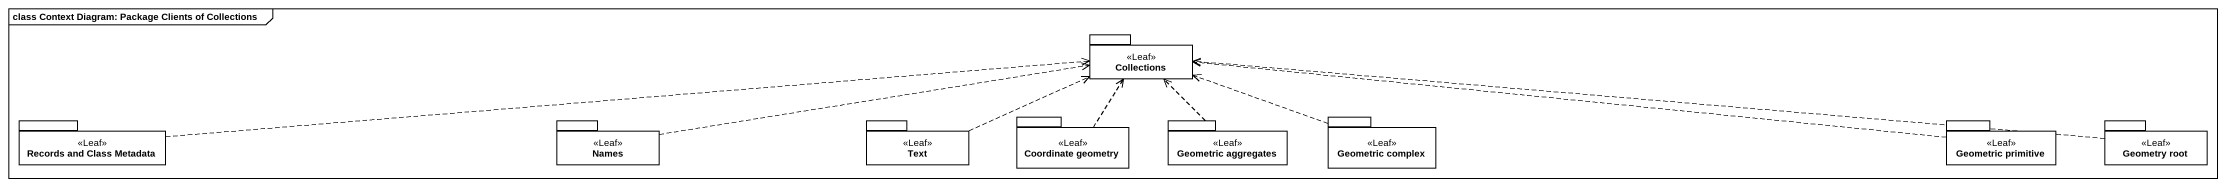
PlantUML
@startuml
mainframe class Context Diagram: Package Clients of Collections
package "Collections" as Collections_ <<Leaf>> {
}
package "Records and Class Metadata" as Records_and_Class_Metadata <<Leaf>> {
}
package Names <<Leaf>> {
}
package Text <<Leaf>> {
}
package "Coordinate geometry" as Coordinate_geometry <<Leaf>> {
}
package "Geometric aggregates" as Geometric_aggregates <<Leaf>> {
}
package "Geometric complex" as Geometric_complex <<Leaf>> {
}
package "Geometric primitive" as Geometric_primitive <<Leaf>> {
}
package "Geometry root" as Geometry_root <<Leaf>> {
}
Records_and_Class_Metadata .right.> Collections_
Names .right.> Collections_
Text .right.> Collections_
Coordinate_geometry .up.> Collections_
Geometric_aggregates .up.> Collections_
Geometric_complex .left.> Collections_
Geometric_primitive .left.> Collections_
Geometry_root .left.> Collections_
@enduml
